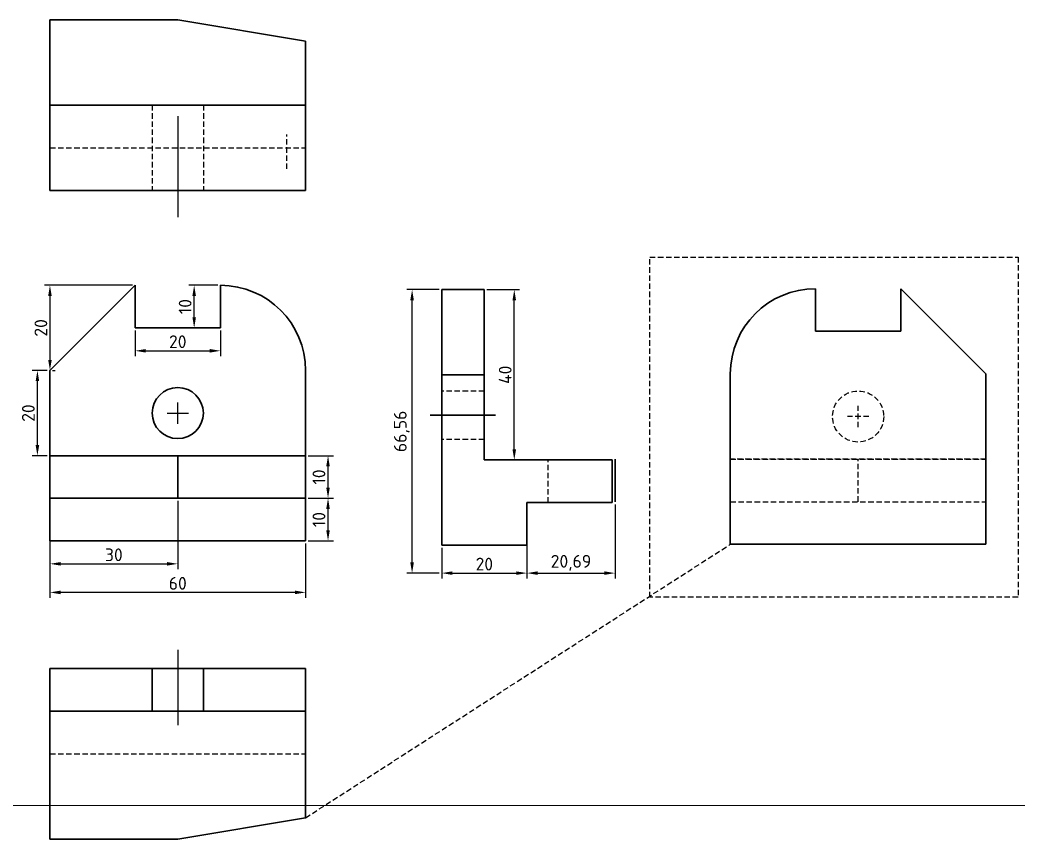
# Model space of a CAD drawing. Header units: millimetres. Extents: x 99 to 563, y 111 to 304.
# Drawn here: x 328.9 to 563.2, y 111.3 to 303.6 of the extents above; entities that cross this region are included whole.
import ezdxf

# ---------------------------------------------------------------- set-up
doc = ezdxf.new("R2010")
doc.units = ezdxf.units.MM
doc.linetypes.add('CENTRO', pattern=[50.8, 31.75, -6.35, 6.35, -6.35])
doc.linetypes.add('LÍNEAS_OCULTAS', pattern=[9.525, 6.35, -3.175])
doc.layers.add('acotacion', color=1, linetype='Continuous')
for name, color, linetype, lineweight in [('Linea Auxiliar', 251, 'Continuous', 5), ('Linea Invisible', 254, 'LÍNEAS_OCULTAS', 25), ('Linea Visible', 7, 'Continuous', 30)]:
    doc.layers.add(name, color=color, linetype=linetype, lineweight=lineweight)
doc.layers.add('Lineas de eje', color=3, linetype='CENTRO', plot=False)
doc.styles.add('Estilo2', font='ISOCPEUR Regular.ttf')
doc.dimstyles.new('Medios 1-1', dxfattribs={"dimtxt": 3, "dimasz": 2.5, "dimexe": 1.25, "dimexo": 0.625, "dimtad": 1, "dimzin": 9, "dimtxsty": 'Estilo2', "dimcen": 2.5, "dimclrd": 256, "dimclre": 256, "dimclrt": 4, "dimadec": 0, "dimazin": 2, "dimtfac": 1, "dimtmove": 0, "dimatfit": 3, "dimfxl": 1, "dimlwd": -1, "dimlwe": -1, "dimarcsym": 1})

# ---------------------------------------------------------------- blocks, each defined once
blk = doc.blocks.new('*D37')
at = {"layer": 'acotacion', "transparency": 16777216}
for p, q in [((335.96, 190.65), (335.96, 174.64)), ((365.96, 190.65), (365.96, 174.64)), ((338.46, 175.89), (363.46, 175.89))]:
    blk.add_line(p, q, dxfattribs=at)
for points in [[(338.46, 176.3), (338.46, 175.47), (335.96, 175.89)], [(363.46, 176.3), (363.46, 175.47), (365.96, 175.89)]]:
    blk.add_solid(points, dxfattribs=at)
at = {"layer": 'Defpoints', "color": 0, "transparency": 16777216}
for p in [(335.96, 191.28), (365.96, 191.28), (365.96, 175.89)]:
    blk.add_point(p, dxfattribs=at)
at = {"layer": 'acotacion', "color": 4, "transparency": 16777216, "insert": (350.96, 178.01), "char_height": 3, "attachment_point": 5, "style": 'Estilo2'}
blk.add_mtext('30', dxfattribs=at)
blk = doc.blocks.new('*D38')
at = {"layer": 'acotacion', "transparency": 16777216}
for p, q in [((335.96, 180.65), (335.96, 167.93)), ((395.96, 180.65), (395.96, 167.93)), ((393.46, 169.18), (338.46, 169.18))]:
    blk.add_line(p, q, dxfattribs=at)
for points in [[(338.46, 169.6), (338.46, 168.76), (335.96, 169.18)], [(393.46, 169.6), (393.46, 168.76), (395.96, 169.18)]]:
    blk.add_solid(points, dxfattribs=at)
at = {"layer": 'Defpoints', "color": 0, "transparency": 16777216}
for p in [(335.96, 181.28), (395.96, 181.28), (335.96, 169.18)]:
    blk.add_point(p, dxfattribs=at)
at = {"layer": 'acotacion', "color": 4, "transparency": 16777216, "insert": (365.96, 171.31), "char_height": 3, "attachment_point": 5, "style": 'Estilo2'}
blk.add_mtext('60', dxfattribs=at)
blk = doc.blocks.new('*D39')
at = {"layer": 'acotacion', "transparency": 16777216}
for p, q in [((396.59, 191.28), (402.48, 191.28)), ((401.23, 183.78), (401.23, 188.78)), ((396.59, 181.28), (402.48, 181.28))]:
    blk.add_line(p, q, dxfattribs=at)
for points in [[(400.81, 188.78), (401.64, 188.78), (401.23, 191.28)], [(400.81, 183.78), (401.64, 183.78), (401.23, 181.28)]]:
    blk.add_solid(points, dxfattribs=at)
at = {"layer": 'Defpoints', "color": 0, "transparency": 16777216}
for p in [(395.96, 191.28), (401.23, 191.28), (395.96, 181.28)]:
    blk.add_point(p, dxfattribs=at)
at = {"layer": 'acotacion', "color": 4, "transparency": 16777216, "insert": (399.1, 186.28), "char_height": 3, "attachment_point": 5, "rotation": 90, "style": 'Estilo2'}
blk.add_mtext('10', dxfattribs=at)
blk = doc.blocks.new('*D40')
at = {"layer": 'acotacion', "transparency": 16777216}
for p, q in [((396.59, 201.28), (402.48, 201.28)), ((401.23, 193.78), (401.23, 198.78)), ((396.59, 191.28), (402.48, 191.28))]:
    blk.add_line(p, q, dxfattribs=at)
for points in [[(400.81, 198.78), (401.64, 198.78), (401.23, 201.28)], [(400.81, 193.78), (401.64, 193.78), (401.23, 191.28)]]:
    blk.add_solid(points, dxfattribs=at)
at = {"layer": 'Defpoints', "color": 0, "transparency": 16777216}
for p in [(395.96, 201.28), (401.23, 201.28), (395.96, 191.28)]:
    blk.add_point(p, dxfattribs=at)
at = {"layer": 'acotacion', "color": 4, "transparency": 16777216, "insert": (399.1, 196.28), "char_height": 3, "attachment_point": 5, "rotation": 90, "style": 'Estilo2'}
blk.add_mtext('10', dxfattribs=at)
blk = doc.blocks.new('*D42')
at = {"layer": 'acotacion', "transparency": 16777216}
for p, q in [((375.34, 241.28), (368.56, 241.28)), ((369.81, 233.78), (369.81, 238.78)), ((375.34, 231.28), (368.56, 231.28))]:
    blk.add_line(p, q, dxfattribs=at)
for points in [[(369.4, 238.78), (370.23, 238.78), (369.81, 241.28)], [(369.4, 233.78), (370.23, 233.78), (369.81, 231.28)]]:
    blk.add_solid(points, dxfattribs=at)
at = {"layer": 'Defpoints', "color": 0, "transparency": 16777216}
for p in [(369.81, 241.28), (375.96, 241.28), (375.96, 231.28)]:
    blk.add_point(p, dxfattribs=at)
at = {"layer": 'acotacion', "color": 4, "transparency": 16777216, "insert": (367.69, 236.28), "char_height": 3, "attachment_point": 5, "rotation": 90, "style": 'Estilo2'}
blk.add_mtext('10', dxfattribs=at)
blk = doc.blocks.new('*D43')
at = {"layer": 'acotacion', "transparency": 16777216}
for p, q in [((355.96, 230.65), (355.96, 224.65)), ((375.96, 230.65), (375.96, 224.65)), ((358.46, 225.9), (373.46, 225.9))]:
    blk.add_line(p, q, dxfattribs=at)
for points in [[(358.46, 226.32), (358.46, 225.48), (355.96, 225.9)], [(373.46, 226.32), (373.46, 225.48), (375.96, 225.9)]]:
    blk.add_solid(points, dxfattribs=at)
at = {"layer": 'Defpoints', "color": 0, "transparency": 16777216}
for p in [(355.96, 231.28), (375.96, 231.28), (375.96, 225.9)]:
    blk.add_point(p, dxfattribs=at)
at = {"layer": 'acotacion', "color": 4, "transparency": 16777216, "insert": (365.96, 228.03), "char_height": 3, "attachment_point": 5, "style": 'Estilo2'}
blk.add_mtext('20', dxfattribs=at)
blk = doc.blocks.new('*D44')
at = {"layer": 'acotacion', "transparency": 16777216}
for p, q in [((355.34, 241.28), (334.71, 241.28)), ((335.96, 238.78), (335.96, 223.78)), ((336.59, 221.28), (337.21, 221.28))]:
    blk.add_line(p, q, dxfattribs=at)
for points in [[(335.55, 238.78), (336.38, 238.78), (335.96, 241.28)], [(335.55, 223.78), (336.38, 223.78), (335.96, 221.28)]]:
    blk.add_solid(points, dxfattribs=at)
at = {"layer": 'Defpoints', "color": 0, "transparency": 16777216}
for p in [(355.96, 241.28), (335.96, 221.28), (335.96, 221.28)]:
    blk.add_point(p, dxfattribs=at)
at = {"layer": 'acotacion', "color": 4, "transparency": 16777216, "insert": (333.84, 231.28), "char_height": 3, "attachment_point": 5, "rotation": 90, "style": 'Estilo2'}
blk.add_mtext('20', dxfattribs=at)
blk = doc.blocks.new('*D45')
at = {"layer": 'acotacion', "transparency": 16777216}
for p, q in [((335.34, 221.28), (331.77, 221.28)), ((333.02, 203.78), (333.02, 218.78)), ((335.34, 201.28), (331.77, 201.28))]:
    blk.add_line(p, q, dxfattribs=at)
for points in [[(332.6, 218.78), (333.44, 218.78), (333.02, 221.28)], [(332.6, 203.78), (333.44, 203.78), (333.02, 201.28)]]:
    blk.add_solid(points, dxfattribs=at)
at = {"layer": 'Defpoints', "color": 0, "transparency": 16777216}
for p in [(333.02, 221.28), (335.96, 221.28), (335.96, 201.28)]:
    blk.add_point(p, dxfattribs=at)
at = {"layer": 'acotacion', "color": 4, "transparency": 16777216, "insert": (330.89, 211.28), "char_height": 3, "attachment_point": 5, "rotation": 90, "style": 'Estilo2'}
blk.add_mtext('20', dxfattribs=at)
blk = doc.blocks.new('*D46')
at = {"layer": 'acotacion', "transparency": 16777216}
for p, q in [((427.91, 179.64), (427.91, 172.46)), ((447.91, 179.64), (447.91, 172.46)), ((430.41, 173.71), (445.41, 173.71))]:
    blk.add_line(p, q, dxfattribs=at)
for points in [[(430.41, 174.12), (430.41, 173.29), (427.91, 173.71)], [(445.41, 174.12), (445.41, 173.29), (447.91, 173.71)]]:
    blk.add_solid(points, dxfattribs=at)
at = {"layer": 'Defpoints', "color": 0, "transparency": 16777216}
for p in [(427.91, 180.27), (447.91, 180.27), (447.91, 173.71)]:
    blk.add_point(p, dxfattribs=at)
at = {"layer": 'acotacion', "color": 4, "transparency": 16777216, "insert": (437.91, 175.83), "char_height": 3, "attachment_point": 5, "style": 'Estilo2'}
blk.add_mtext('20', dxfattribs=at)
blk = doc.blocks.new('*D47')
at = {"layer": 'acotacion', "transparency": 16777216}
for p, q in [((468.59, 189.85), (468.59, 172.46)), ((447.91, 189.64), (447.91, 172.46)), ((450.41, 173.71), (466.09, 173.71))]:
    blk.add_line(p, q, dxfattribs=at)
for points in [[(450.41, 174.12), (450.41, 173.29), (447.91, 173.71)], [(466.09, 174.12), (466.09, 173.29), (468.59, 173.71)]]:
    blk.add_solid(points, dxfattribs=at)
at = {"layer": 'Defpoints', "color": 0, "transparency": 16777216}
for p in [(447.91, 190.27), (468.59, 190.48), (468.59, 173.71)]:
    blk.add_point(p, dxfattribs=at)
at = {"layer": 'acotacion', "color": 4, "transparency": 16777216, "insert": (458.25, 176.13), "char_height": 3, "attachment_point": 5, "style": 'Estilo2'}
blk.add_mtext('20,69', dxfattribs=at)
blk = doc.blocks.new('*D48')
at = {"layer": 'acotacion', "transparency": 16777216}
for p, q in [((427.28, 240.27), (419.71, 240.27)), ((420.96, 176.21), (420.96, 237.77)), ((427.28, 173.71), (419.71, 173.71))]:
    blk.add_line(p, q, dxfattribs=at)
for points in [[(420.54, 237.77), (421.37, 237.77), (420.96, 240.27)], [(420.54, 176.21), (421.37, 176.21), (420.96, 173.71)]]:
    blk.add_solid(points, dxfattribs=at)
at = {"layer": 'Defpoints', "color": 0, "transparency": 16777216}
for p in [(420.96, 240.27), (427.91, 240.27), (427.91, 173.71)]:
    blk.add_point(p, dxfattribs=at)
at = {"layer": 'acotacion', "color": 4, "transparency": 16777216, "insert": (418.53, 206.99), "char_height": 3, "attachment_point": 5, "rotation": 90, "style": 'Estilo2'}
blk.add_mtext('66,56', dxfattribs=at)
blk = doc.blocks.new('*D49')
at = {"layer": 'acotacion', "transparency": 16777216}
for p, q in [((438.53, 240.27), (446.19, 240.27)), ((444.94, 202.77), (444.94, 237.77)), ((438.53, 200.27), (446.19, 200.27))]:
    blk.add_line(p, q, dxfattribs=at)
for points in [[(444.52, 237.77), (445.36, 237.77), (444.94, 240.27)], [(444.52, 202.77), (445.36, 202.77), (444.94, 200.27)]]:
    blk.add_solid(points, dxfattribs=at)
at = {"layer": 'Defpoints', "color": 0, "transparency": 16777216}
for p in [(437.91, 240.27), (444.94, 240.27), (437.91, 200.27)]:
    blk.add_point(p, dxfattribs=at)
at = {"layer": 'acotacion', "color": 4, "transparency": 16777216, "insert": (442.81, 220.27), "char_height": 3, "attachment_point": 5, "rotation": 90, "style": 'Estilo2'}
blk.add_mtext('40', dxfattribs=at)

msp = doc.modelspace()

# ---------------------------------------------------------------- linework, layer by layer
at = {"layer": 'Linea Auxiliar'}
msp.add_xline((324.227, 119.166), (1, 0), dxfattribs=at)
at = {"layer": 'Linea Invisible', "ltscale": 0.2}
for p, q in [((359.964, 283.573), (359.964, 263.573)), ((371.964, 283.573), (371.964, 263.573)), ((391.568, 268.593), (391.568, 276.676)), ((335.964, 273.573), (395.964, 273.573)), ((437.906, 216.417), (427.906, 216.417)), ((525.643, 207.976), (525.643, 212.976)), ((528.143, 210.476), (523.143, 210.476)), ((437.906, 205.087), (427.906, 205.087)), ((452.906, 190.267), (452.906, 200.267)), ((555.643, 200.476), (495.643, 200.476)), ((495.643, 200.476), (555.643, 200.476)), ((525.643, 190.476), (525.643, 200.476)), ((495.643, 190.476), (555.643, 190.476)), ((395.964, 116.276), (495.643, 180.476)), ((335.964, 131.276), (395.964, 131.276))]:
    msp.add_line(p, q, dxfattribs=at)
msp.add_lwpolyline([(476.756, 247.897), (563.173, 247.897), (563.173, 168.04), (476.756, 168.04)], close=True, dxfattribs=at)
msp.add_circle((525.643, 210.476), 6, dxfattribs=at)
at = {"layer": 'Linea Visible'}
for p, q in [((335.964, 283.573), (335.964, 303.573)), ((335.964, 303.573), (365.964, 303.573)), ((395.96, 298.573), (365.964, 303.573)), ((335.964, 263.573), (335.964, 283.573)), ((335.964, 283.573), (395.96, 283.573)), ((395.96, 283.573), (360.96, 283.573)), ((395.96, 283.573), (395.964, 263.573)), ((335.964, 263.573), (395.964, 263.573)), ((335.964, 221.276), (355.964, 241.276)), ((355.964, 241.276), (355.964, 231.276)), ((375.964, 231.276), (375.964, 241.276)), ((375.964, 241.276), (375.964, 241.276)), ((427.906, 180.267), (427.906, 240.267)), ((427.906, 240.267), (437.906, 240.267)), ((427.906, 180.267), (427.906, 240.267)), ((427.906, 240.267), (437.906, 240.267)), ((427.906, 180.267), (427.906, 240.267)), ((437.906, 240.267), (437.906, 220.267)), ((437.906, 240.267), (437.906, 220.267)), ((515.643, 230.476), (515.643, 240.476)), ((555.643, 220.476), (535.643, 240.476)), ((535.643, 240.476), (535.643, 230.476)), ((355.964, 231.276), (375.964, 231.276)), ((535.643, 230.476), (515.643, 230.476)), ((335.964, 201.276), (335.964, 221.276)), ((395.964, 221.276), (395.964, 201.276)), ((437.906, 220.267), (427.906, 220.267)), ((437.906, 220.267), (427.906, 220.267)), ((437.906, 200.267), (437.906, 220.267)), ((437.906, 200.267), (437.906, 220.267)), ((495.643, 220.476), (495.643, 200.476)), ((555.643, 200.476), (555.643, 220.476)), ((335.964, 181.276), (335.964, 201.276)), ((395.964, 201.276), (335.964, 201.276)), ((365.964, 201.276), (365.964, 191.276)), ((395.964, 201.276), (395.964, 191.276)), ((467.906, 200.267), (437.906, 200.267)), ((467.906, 200.267), (437.906, 200.267)), ((467.906, 190.267), (467.906, 200.267)), ((467.906, 190.267), (467.906, 200.267)), ((468.591, 200.476), (468.591, 190.476)), ((495.643, 200.476), (495.643, 190.476)), ((555.643, 180.476), (555.643, 200.476)), ((395.964, 191.276), (335.964, 191.276)), ((395.964, 191.276), (395.964, 181.276)), ((447.906, 180.267), (447.906, 190.267)), ((447.906, 190.267), (467.906, 190.267)), ((447.906, 190.267), (467.906, 190.267)), ((495.643, 190.476), (495.643, 180.476)), ((335.964, 181.276), (395.964, 181.276)), ((555.643, 180.476), (495.643, 180.476)), ((427.906, 180.267), (447.906, 180.267)), ((427.906, 180.267), (447.906, 180.267)), ((335.964, 151.276), (395.964, 151.276)), ((335.964, 151.276), (335.964, 141.276)), ((359.964, 151.276), (359.964, 141.276)), ((371.964, 151.276), (371.964, 141.276)), ((395.964, 151.276), (395.964, 141.276)), ((335.964, 141.276), (395.964, 141.276)), ((335.964, 141.276), (335.964, 111.276)), ((395.964, 141.276), (395.964, 121.276)), ((395.964, 116.276), (365.964, 111.276)), ((335.964, 111.276), (365.964, 111.276))]:
    msp.add_line(p, q, dxfattribs=at)
at = {"layer": 'Linea Visible', "ltscale": 0.2}
for p, q in [((395.96, 283.573), (395.96, 298.573)), ((395.964, 131.276), (395.964, 116.276))]:
    msp.add_line(p, q, dxfattribs=at)
at = {"layer": 'Linea Visible'}
msp.add_circle((365.964, 211.276), 6, dxfattribs=at)
for centre, start, end in [((375.964, 221.276), 0, 90), ((515.643, 220.476), 90, 180)]:
    msp.add_arc(centre, 20, start, end, dxfattribs=at)
at = {"layer": 'Lineas de eje'}
for p, q in [((365.964, 280.976), (365.964, 257.29)), ((365.964, 208.776), (365.964, 213.776)), ((363.464, 211.276), (368.464, 211.276)), ((440.534, 210.827), (425.194, 210.827)), ((425.194, 210.827), (440.534, 210.827)), ((365.964, 155.688), (365.964, 137.992))]:
    msp.add_line(p, q, dxfattribs=at)

# ---------------------------------------------------------------- dimensions: what is measured, and where the dimension line sits
at = {"layer": 'acotacion'}
for base, p1, p2, picture, middle in [((335.964, 221.276), (355.964, 241.276), (335.964, 221.276), '*D44', (333.839, 231.276)), ((369.813, 241.276), (375.964, 231.276), (375.964, 241.276), '*D42', (367.688, 236.276)), ((420.957, 240.267), (427.906, 173.707), (427.906, 240.267), '*D48', (418.532, 206.987)), ((444.939, 240.267), (437.906, 200.267), (437.906, 240.267), '*D49', (442.814, 220.267)), ((333.019, 221.276), (335.964, 201.276), (335.964, 221.276), '*D45', (330.894, 211.276)), ((401.226, 201.276), (395.964, 191.276), (395.964, 201.276), '*D40', (399.101, 196.276)), ((401.226, 191.276), (395.964, 181.276), (395.964, 191.276), '*D39', (399.101, 186.276))]:
    dim = msp.add_linear_dim(base=base, p1=p1, p2=p2, angle=90, dimstyle='Medios 1-1', dxfattribs=at)
    dim.commit()
    dim.dimension.update_dxf_attribs({"geometry": picture, "text_midpoint": middle})
for base, p1, p2, picture, middle in [((375.964, 225.902), (355.964, 231.276), (375.964, 231.276), '*D43', (365.964, 228.027)), ((468.5909, 173.7072), (447.9055, 190.2668), (468.5909, 190.4761), '*D47', (458.2482, 176.1322)), ((447.906, 173.707), (427.906, 180.267), (447.906, 180.267), '*D46', (437.906, 175.832))]:
    dim = msp.add_linear_dim(base=base, p1=p1, p2=p2, dimstyle='Medios 1-1', dxfattribs=at)
    dim.commit()
    dim.dimension.update_dxf_attribs({"geometry": picture, "text_midpoint": middle})
for base, p1, p2, picture, middle in [((365.964, 175.888), (335.964, 191.276), (365.964, 191.276), '*D37', (350.964, 178.013)), ((335.964, 169.181), (395.964, 181.276), (335.964, 181.276), '*D38', (365.964, 171.306))]:
    dim = msp.add_linear_dim(base=base, p1=p1, p2=p2, dimstyle='Medios 1-1', override={"dimtxsty": 'Estilo2'}, dxfattribs=at)
    dim.commit()
    dim.dimension.update_dxf_attribs({"geometry": picture, "text_midpoint": middle})

doc.saveas('drawing.dxf')
